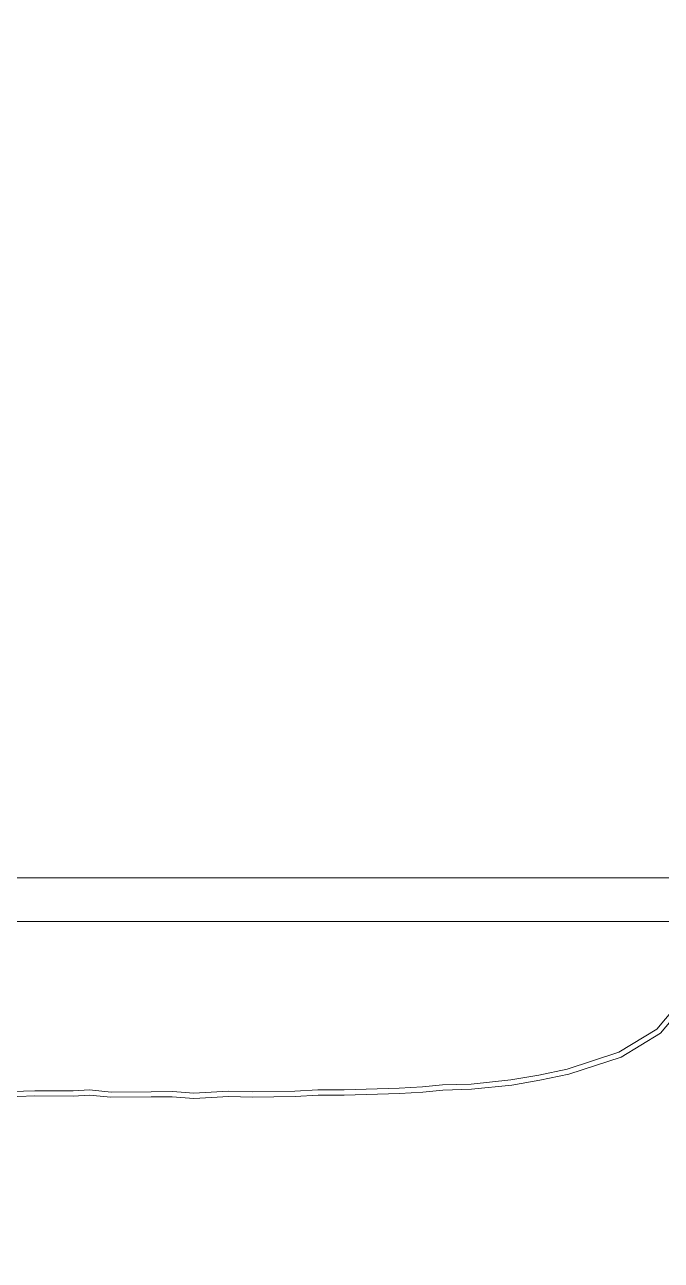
# Model space of a CAD drawing. Header units: centimetres. Extents: x 5488 to 20269, y -31398 to -19684.
# Drawn here: x 6218.68 to 6237.67, y -23804.56 to -23767.71 of the extents above; entities that cross this region are included whole.
import ezdxf

# ---------------------------------------------------------------- set-up
doc = ezdxf.new("R2010")
doc.units = ezdxf.units.CM
doc.set_wipeout_variables(frame=1)
doc.linetypes.add('DOT', pattern=[0.25, 0, -0.25])
doc.layers.add('wipeout', color=7, linetype='Continuous', true_color=0xffffff)
doc.layers.add('xxx_Auto_Kaplama_Ahşap Tarama', color=16, linetype='Continuous', lineweight=5)
doc.layers.add('xxx_Auto_Tefris_Tefris', color=32, linetype='Continuous', lineweight=15)

# ---------------------------------------------------------------- blocks, each defined once
blk = doc.blocks.new('uyt6ueueyu')
at = {"linetype": 'DOT'}
blk.add_wipeout([(-901.908, 523.87), (-841.908, 523.87), (-834.837, 520.941), (-831.908, 513.87), (-831.908, 451.684), (-834.837, 446.799), (-841.908, 443.87), (-901.908, 443.87), (-908.979, 446.799), (-911.908, 453.87), (-911.908, 513.87), (-908.979, 520.941)], dxfattribs=at).dxf.layer = 'wipeout'
at = {"color": 0}
for points in [[(-901.908, 523.87), (-841.908, 523.87, -0.414214), (-831.908, 513.87), (-831.908, 453.87, -0.414214), (-841.908, 443.87), (-901.908, 443.87, -0.414214), (-911.908, 453.87), (-911.908, 513.87, -0.414214)], [(-901.908, 522.57), (-841.908, 522.57, -0.414214), (-833.208, 513.87), (-833.208, 453.87, -0.414214), (-841.908, 445.17), (-901.908, 445.17, -0.414214), (-910.608, 453.87), (-910.608, 513.87, -0.414214)]]:
    blk.add_lwpolyline(points, format="xyb", close=True, dxfattribs=at)
blk = doc.blocks.new('trtetre')
at = {"color": 0, "linetype": 'ByBlock'}
for points in [[(408.801, 20.526), (409.658, 19.512)], [(408.936, 20.613), (409.763, 19.635)], [(409.763, 19.635), (410.901, 18.944)], [(409.658, 19.512), (410.831, 18.8)], [(410.831, 18.8), (412.389, 18.288)], [(410.901, 18.944), (412.434, 18.441)], [(412.434, 18.441), (413.289, 18.265)], [(412.389, 18.288), (413.255, 18.11)], [(413.255, 18.11), (414.091, 17.962)], [(413.289, 18.265), (414.118, 18.118)], [(414.118, 18.118), (415.308, 17.995)], [(414.091, 17.962), (415.293, 17.838)], [(415.293, 17.838), (416.148, 17.813)], [(415.308, 17.995), (416.162, 17.97)], [(416.148, 17.813), (416.741, 17.753)], [(416.162, 17.97), (416.757, 17.91)], [(416.741, 17.753), (417.444, 17.716)], [(416.757, 17.91), (417.455, 17.873)], [(417.444, 17.716), (419.09, 17.661)], [(417.455, 17.873), (419.096, 17.818)], [(419.096, 17.818), (419.88, 17.821)], [(419.88, 17.821), (420.565, 17.783)], [(420.565, 17.783), (421.827, 17.761)], [(421.827, 17.761), (422.551, 17.778)], [(422.551, 17.778), (423.062, 17.75)], [(423.062, 17.75), (423.58, 17.724)], [(423.58, 17.724), (424.217, 17.771)], [(424.217, 17.771), (424.848, 17.767)], [(424.848, 17.767), (426.044, 17.756)], [(426.044, 17.756), (426.686, 17.824)], [(426.686, 17.824), (427.181, 17.791)], [(427.181, 17.791), (428.324, 17.797)], [(428.324, 17.797), (429.342, 17.764)], [(419.09, 17.661), (419.873, 17.663)], [(419.873, 17.663), (420.557, 17.626)], [(420.557, 17.626), (421.826, 17.604)], [(421.826, 17.604), (422.547, 17.621)], [(422.547, 17.621), (423.052, 17.593)], [(423.052, 17.593), (423.58, 17.566)], [(423.58, 17.566), (424.221, 17.613)], [(424.221, 17.613), (424.846, 17.61)], [(424.846, 17.61), (426.051, 17.599)], [(426.051, 17.599), (426.688, 17.666)], [(426.688, 17.666), (427.176, 17.633)], [(427.176, 17.633), (428.322, 17.64)], [(428.322, 17.64), (429.339, 17.606)]]:
    blk.add_lwpolyline(points, dxfattribs=at)
blk = doc.blocks.new('koltukrewrweewr')
at = {"xscale": -1, "rotation": 270}
blk.add_blockref('trtetre', (-925.958, -51.65), dxfattribs=at)

msp = doc.modelspace()

# ---------------------------------------------------------------- block references
at = {"layer": 'xxx_Auto_Tefris_Tefris', "rotation": 270}
msp.add_blockref('uyt6ueueyu', (5735.953, -24705.06), dxfattribs=at)

# ---------------------------------------------------------------- next in the draw order: hatches: boundary and pattern name
at = {"layer": 'xxx_Auto_Kaplama_Ahşap Tarama'}
h = msp.add_hatch(dxfattribs=at)
h.set_pattern_fill('AR-CONC', color=256, scale=0.5)
h.set_pattern_definition([(50, (809.53, -3617.59), (91.09233, -7.96954), [9.525, -104.775]), (355, (809.53, -3617.59), (-17.6217, 95.52842), [7.62, -83.8203]), (100.45144, (817.12, -3618.255), (73.47062, 87.55888), [8.095, -89.04512]), (46.1842, (809.53, -3592.19), (135.5395, -21.02116), [14.2875, -157.1625]), (96.63556, (820.83, -3593.94), (118.70207, 123.71306), [12.1425, -133.5678]), (351.18415, (809.53, -3592.19), (118.70207, 123.71306), [11.43, -125.72987]), (21, (822.23, -3598.54), (75.8072, -51.1326), [9.525, -104.775]), (326, (822.23, -3598.54), (30.901, 92.09398), [7.62, -83.82]), (71.45144, (828.55, -3602.8), (106.7082, 40.96138), [8.095, -89.04497]), (37.5, (809.53, -3617.59), (1.5443, 42.27752), [0, -82.804, 0, -85.09, 0, -84.1375]), (7.5, (809.53, -3617.59), (33.40983, 50.09029), [0, -48.514, 0, -80.899, 0, -32.0675]), (327.5, (781.21, -3617.59), (67.795298, -2.864372), [0, -31.75, 0, -99.06, 0, -131.445]), (317.5, (768.51, -3617.59), (74.06459, 12.71325), [0, -41.275, 0, -65.786, 0, -93.345])])
edge = h.paths.add_edge_path()
edge.add_line((9312.934, -27555.319), (9330.626, -27555.319))
edge.add_arc((9330.626, -27548.319), 7, 270, 349.5592)
edge.add_arc((-12655703.852, 2009176.564), 12827763.879, 350.8642093147, 350.8644691226)
edge.add_line((9346.746, -27492.157), (9332.45, -27492.157))
edge.add_line((9332.45, -27492.157), (9332.449, -27061.102))
edge.add_line((9332.449, -27061.102), (9346.746, -27061.102))
edge.add_arc((-12660642.429, -2064524.007), 12832765.905, 9.1355309233, 9.1357906395)
edge.add_arc((9330.626, -27004.939), 7, 10.4408, 90)
edge.add_line((9330.626, -26997.939), (9312.934, -26997.939))
edge.add_arc((9312.934, -27004.939), 7, 90, 170.4864)
edge.add_arc((10864.464, -27276.629), 1582.138, 170.069442, 189.930558)
edge.add_arc((9312.934, -27548.319), 7, 189.5136, 270)

# ---------------------------------------------------------------- next in the draw order: block references
at = {"layer": 'xxx_Auto_Tefris_Tefris', "rotation": 90}
msp.add_blockref('koltukrewrweewr', (6595.651, -22891.342), dxfattribs=at)

doc.saveas('drawing.dxf')
